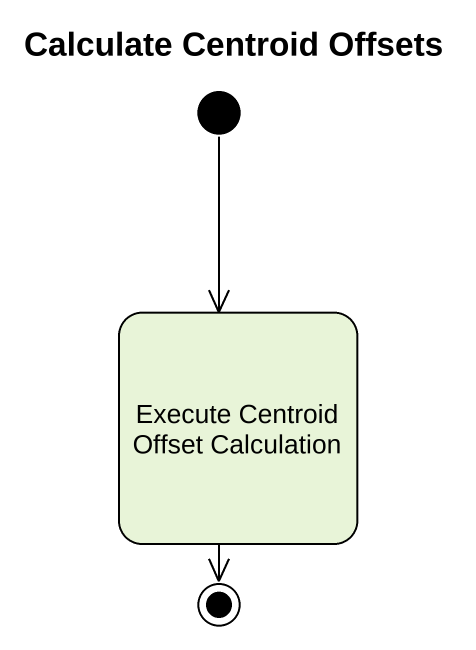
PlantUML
@startuml
title Calculate Centroid Offsets
hide empty description
state "Execute Centroid Offset Calculation" as Execute_Centroid_Offset
[*] --> Execute_Centroid_Offset
Execute_Centroid_Offset --> [*]
@enduml
